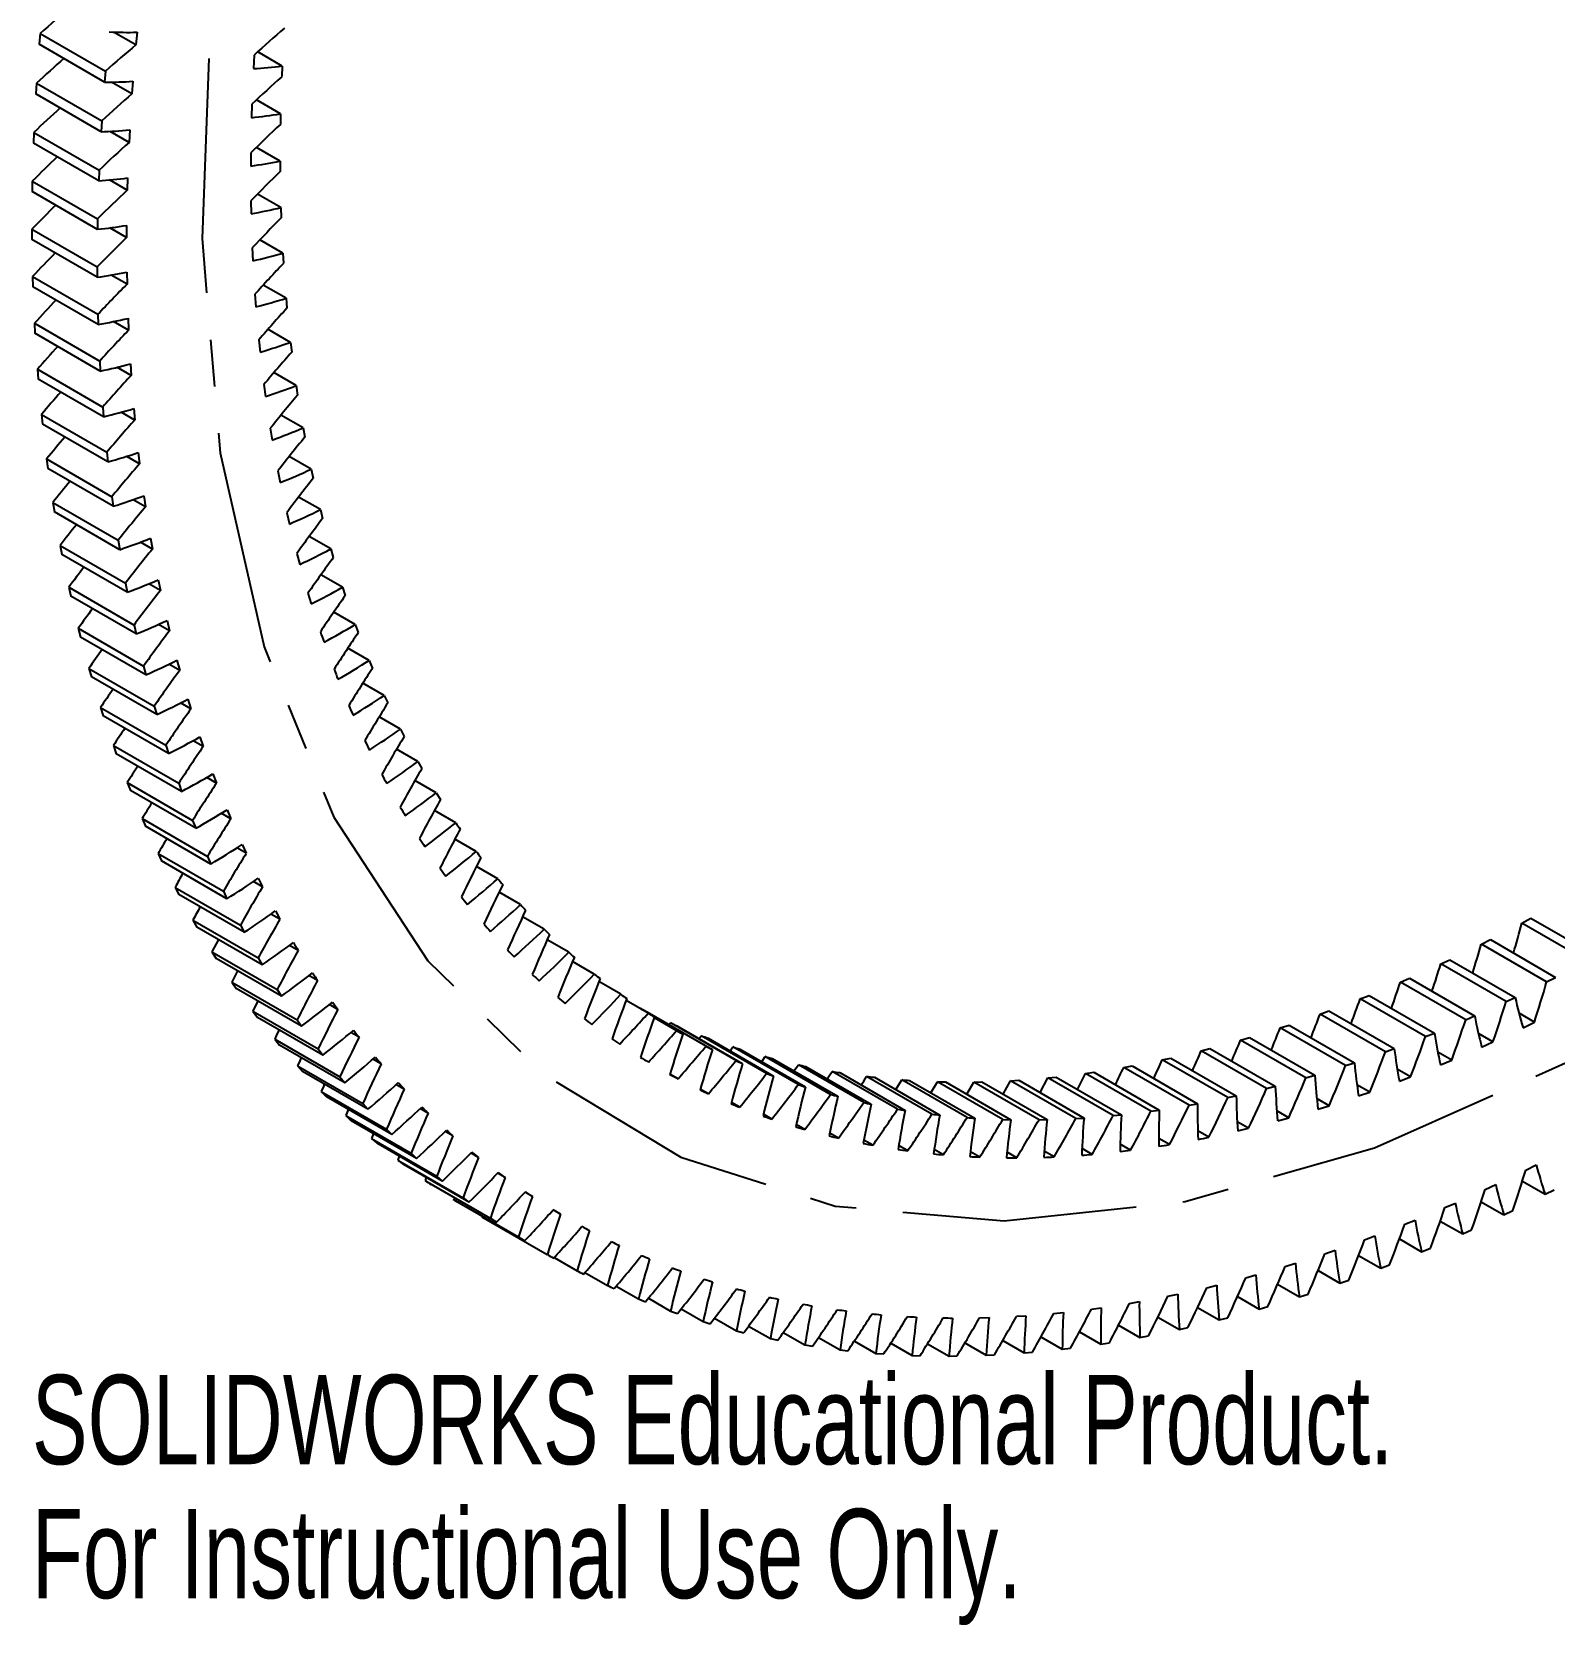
# Paper-space layout '_Isometric' of a CAD drawing. Header units: millimetres. Extents: x -83 to 87, y -124 to 107.
# Drawn here: x -83.1 to -0.7, y -123.9 to -37.7 of the extents above; entities that cross this region are included whole.
import ezdxf

# ---------------------------------------------------------------- set-up
doc = ezdxf.new("R2010")
doc.units = ezdxf.units.MM
doc.linetypes.add('CENTERX2', pattern=[20.32, 12.7, -2.54, 2.54, -2.54])
doc.styles.add('SLDTEXTSTYLE0', font='TXT', dxfattribs={"width": 0.7})

psp = doc.layouts.new('_Isometric')

# ---------------------------------------------------------------- linework, layer by layer
at = {"color": 7, "linetype": 'Continuous', "lineweight": 25}
for p, q in [((-82.636, -37.74), (-82.685, -38.326)), ((-82.636, -37.74), (-79.1, -39.781)), ((-77.455, -38.36), (-78.663, -37.662)), ((-77.39, -37.672), (-77.455, -38.36)), ((-79.149, -40.367), (-82.685, -38.326)), ((-69.536, -39.499), (-70.86, -38.734)), ((-71.049, -38.907), (-71.091, -39.64)), ((-69.536, -39.499), (-69.561, -40.076)), ((-82.838, -40.434), (-82.874, -41.013)), ((-82.838, -40.434), (-79.303, -42.475)), ((-79.1, -39.781), (-79.149, -40.367)), ((-77.669, -41.009), (-78.78, -40.368)), ((-77.62, -40.328), (-77.669, -41.009)), ((-79.339, -43.054), (-82.874, -41.013)), ((-69.626, -42.089), (-70.929, -41.336)), ((-71.177, -41.572), (-71.2, -42.296)), ((-69.626, -42.089), (-69.637, -42.659)), ((-82.981, -43.098), (-83.004, -43.671)), ((-82.981, -43.098), (-79.445, -45.139)), ((-79.303, -42.475), (-79.339, -43.054)), ((-77.825, -43.63), (-78.854, -43.036)), ((-77.79, -42.956), (-77.825, -43.63)), ((-79.468, -45.712), (-83.004, -43.671)), ((-69.649, -44.643), (-70.934, -43.902)), ((-71.237, -44.201), (-71.241, -44.916)), ((-69.649, -44.643), (-69.646, -45.205)), ((-79.445, -45.139), (-79.468, -45.712)), ((-77.921, -46.22), (-78.881, -45.666)), ((-77.901, -45.555), (-77.921, -46.22)), ((-83.063, -45.731), (-83.073, -46.297)), ((-79.537, -48.338), (-83.073, -46.297)), ((-83.063, -45.731), (-79.527, -47.772)), ((-69.607, -47.159), (-70.873, -46.428)), ((-71.229, -46.793), (-71.215, -47.496)), ((-69.607, -47.159), (-69.589, -47.711)), ((-79.527, -47.772), (-79.537, -48.338)), ((-77.957, -48.779), (-78.859, -48.258)), ((-77.954, -48.122), (-77.957, -48.779)), ((-83.084, -48.33), (-79.549, -50.371)), ((-83.084, -48.33), (-83.081, -48.889)), ((-79.546, -50.93), (-83.081, -48.889)), ((-69.499, -49.634), (-70.749, -48.912)), ((-71.154, -49.344), (-71.121, -50.036)), ((-69.499, -49.634), (-69.466, -50.177)), ((-79.549, -50.371), (-79.546, -50.93)), ((-77.935, -51.303), (-78.785, -50.813)), ((-77.946, -50.655), (-77.935, -51.303)), ((-83.046, -50.895), (-79.51, -52.936)), ((-83.046, -50.895), (-83.029, -51.445)), ((-79.494, -53.486), (-83.029, -51.445)), ((-69.324, -52.066), (-70.56, -51.353)), ((-71.011, -51.852), (-70.96, -52.532)), ((-69.324, -52.066), (-69.277, -52.599)), ((-82.947, -53.422), (-79.411, -55.463)), ((-82.947, -53.422), (-82.917, -53.964)), ((-79.51, -52.936), (-79.494, -53.486)), ((-77.853, -53.792), (-78.658, -53.327)), ((-77.88, -53.153), (-77.853, -53.792)), ((-79.382, -56.005), (-82.917, -53.964)), ((-70.801, -54.315), (-70.732, -54.982)), ((-69.084, -54.453), (-70.306, -53.747)), ((-69.084, -54.453), (-69.022, -54.976)), ((-82.787, -55.911), (-79.252, -57.952)), ((-82.787, -55.911), (-82.745, -56.444)), ((-79.411, -55.463), (-79.382, -56.005)), ((-77.712, -56.243), (-78.478, -55.801)), ((-77.754, -55.614), (-77.712, -56.243)), ((-79.209, -58.485), (-82.745, -56.444)), ((-70.524, -56.731), (-70.436, -57.385)), ((-68.778, -56.792), (-69.988, -56.093)), ((-68.778, -56.792), (-68.702, -57.304)), ((-82.567, -58.359), (-79.032, -60.4)), ((-82.567, -58.359), (-82.512, -58.883)), ((-79.252, -57.952), (-79.209, -58.485)), ((-77.512, -58.655), (-78.243, -58.233)), ((-77.57, -58.036), (-77.512, -58.655)), ((-68.407, -59.082), (-69.606, -58.39)), ((-78.976, -60.924), (-82.512, -58.883)), ((-70.18, -59.098), (-70.074, -59.737)), ((-68.407, -59.082), (-68.316, -59.583)), ((-82.288, -60.764), (-78.752, -62.805)), ((-82.288, -60.764), (-82.219, -61.279)), ((-79.032, -60.4), (-78.976, -60.924)), ((-77.253, -61.025), (-77.952, -60.622)), ((-77.326, -60.418), (-77.253, -61.025)), ((-67.971, -61.32), (-69.16, -60.634)), ((-78.684, -63.32), (-82.219, -61.279)), ((-69.769, -61.413), (-69.645, -62.038)), ((-67.971, -61.32), (-67.865, -61.809)), ((-78.752, -62.805), (-78.684, -63.32)), ((-77.023, -62.757), (-76.936, -63.353)), ((-67.47, -63.505), (-68.651, -62.823)), ((-81.948, -63.125), (-78.413, -65.166)), ((-81.948, -63.125), (-81.867, -63.631)), ((-78.331, -65.672), (-81.867, -63.631)), ((-76.936, -63.353), (-77.606, -62.966)), ((-69.292, -63.674), (-69.15, -64.284)), ((-67.47, -63.505), (-67.35, -63.982)), ((-81.549, -65.441), (-78.013, -67.482)), ((-81.549, -65.441), (-81.455, -65.936)), ((-78.413, -65.166), (-78.331, -65.672)), ((-76.56, -65.636), (-77.204, -65.264)), ((-76.662, -65.051), (-76.56, -65.636)), ((-66.905, -65.634), (-68.079, -64.957)), ((-77.919, -67.977), (-81.455, -65.936)), ((-68.749, -65.88), (-68.589, -66.474)), ((-66.905, -65.634), (-66.771, -66.099)), ((-66.276, -67.706), (-67.444, -67.032)), ((-81.091, -67.708), (-77.555, -69.749)), ((-81.091, -67.708), (-80.984, -68.193)), ((-78.013, -67.482), (-77.919, -67.977)), ((-76.125, -67.873), (-76.746, -67.514)), ((-76.243, -67.3), (-76.125, -67.873)), ((-68.141, -68.028), (-67.963, -68.606)), ((-66.276, -67.706), (-66.128, -68.157)), ((-77.448, -70.234), (-80.984, -68.193)), ((-77.555, -69.749), (-77.448, -70.234)), ((-75.633, -70.062), (-76.233, -69.715)), ((-75.766, -69.501), (-75.633, -70.062)), ((-65.585, -69.718), (-66.747, -69.047)), ((-65.585, -69.718), (-65.423, -70.156)), ((-80.573, -69.927), (-77.038, -71.968)), ((-80.573, -69.927), (-80.453, -70.401)), ((-76.918, -72.442), (-80.453, -70.401)), ((-64.83, -71.67), (-65.988, -71.001)), ((-79.997, -72.095), (-76.462, -74.136)), ((-79.997, -72.095), (-79.865, -72.557)), ((-77.038, -71.968), (-76.918, -72.442)), ((-75.083, -72.201), (-75.664, -71.866)), ((-75.23, -71.654), (-75.083, -72.201)), ((-64.83, -71.67), (-64.655, -72.094)), ((-76.329, -74.598), (-79.865, -72.557)), ((-64.014, -73.558), (-65.169, -72.891)), ((-76.462, -74.136), (-76.329, -74.598)), ((-74.476, -74.289), (-75.039, -73.964)), ((-74.638, -73.756), (-74.476, -74.289)), ((-64.014, -73.558), (-63.825, -73.968)), ((-79.363, -74.21), (-75.828, -76.251)), ((-79.363, -74.21), (-79.218, -74.661)), ((-75.683, -76.702), (-79.218, -74.661)), ((-63.137, -75.382), (-64.29, -74.716)), ((-73.989, -75.805), (-73.812, -76.325)), ((-63.137, -75.382), (-62.935, -75.777)), ((-78.671, -76.271), (-75.136, -78.312)), ((-78.671, -76.271), (-78.514, -76.711)), ((-74.978, -78.752), (-78.514, -76.711)), ((-75.828, -76.251), (-75.683, -76.702)), ((-73.812, -76.325), (-74.359, -76.01)), ((-62.2, -77.139), (-63.351, -76.474)), ((-62.2, -77.139), (-61.984, -77.52)), ((-77.922, -78.277), (-74.387, -80.318)), ((-77.922, -78.277), (-77.752, -78.704)), ((-75.136, -78.312), (-74.978, -78.752)), ((-73.092, -78.307), (-73.624, -78)), ((-73.283, -77.801), (-73.092, -78.307)), ((-61.203, -78.828), (-62.355, -78.164)), ((-74.217, -80.745), (-77.752, -78.704)), ((-61.203, -78.828), (-60.974, -79.194)), ((-72.316, -80.234), (-72.834, -79.935)), ((-72.522, -79.742), (-72.316, -80.234)), ((-60.148, -80.449), (-61.3, -79.784)), ((-77.116, -80.226), (-73.581, -82.267)), ((-77.116, -80.226), (-76.934, -80.641)), ((-73.399, -82.682), (-76.934, -80.641)), ((-74.387, -80.318), (-74.217, -80.745)), ((-71.486, -82.103), (-71.991, -81.811)), ((-71.705, -81.626), (-71.486, -82.103)), ((-59.035, -81.998), (-60.189, -81.332)), ((-76.255, -82.117), (-72.719, -84.158)), ((-76.255, -82.117), (-76.061, -82.518)), ((-72.525, -84.56), (-76.061, -82.518)), ((-73.581, -82.267), (-73.399, -82.682)), ((-70.834, -83.453), (-70.6, -83.914)), ((-57.866, -83.475), (-59.023, -82.807)), ((-75.337, -83.948), (-71.802, -85.989)), ((-75.337, -83.948), (-75.131, -84.336)), ((-71.596, -86.377), (-75.131, -84.336)), ((-72.719, -84.158), (-72.525, -84.56)), ((-70.6, -83.914), (-71.094, -83.63)), ((-56.641, -84.878), (-57.802, -84.208)), ((-69.908, -85.22), (-69.661, -85.666)), ((-74.365, -85.718), (-70.83, -87.759)), ((-74.365, -85.718), (-74.148, -86.093)), ((-70.612, -88.134), (-74.148, -86.093)), ((-71.802, -85.989), (-71.596, -86.377)), ((-69.661, -85.666), (-70.144, -85.388)), ((-55.362, -86.207), (-56.528, -85.534)), ((-2.444, -85.876), (-1.956, -85.611)), ((1.092, -87.917), (-2.444, -85.876)), ((-1.956, -85.611), (1.58, -87.652)), ((-72.99, -86.761), (-73.339, -87.425)), ((-54.03, -87.459), (-55.201, -86.783)), ((-4.641, -87.021), (-4.154, -86.774)), ((-1.106, -89.062), (-4.641, -87.021)), ((-4.154, -86.774), (-0.619, -88.815)), ((-73.339, -87.425), (-69.804, -89.466)), ((-73.339, -87.425), (-73.11, -87.787)), ((-69.574, -89.828), (-73.11, -87.787)), ((-70.83, -87.759), (-70.612, -88.134)), ((-68.668, -87.357), (-69.141, -87.084)), ((-6.835, -88.088), (-6.349, -87.858)), ((-6.349, -87.858), (-2.813, -89.899)), ((-71.95, -88.456), (-72.26, -89.069)), ((-67.623, -88.986), (-68.087, -88.719)), ((-52.645, -88.635), (-53.824, -87.954)), ((-3.299, -90.129), (-6.835, -88.088)), ((-72.26, -89.069), (-68.724, -91.11)), ((-72.26, -89.069), (-72.019, -89.417)), ((-68.484, -91.458), (-72.019, -89.417)), ((-69.804, -89.466), (-69.574, -89.828)), ((-51.21, -89.732), (-52.397, -89.047)), ((-9.022, -89.076), (-8.537, -88.863)), ((-5.486, -91.117), (-9.022, -89.076)), ((-8.537, -88.863), (-5.002, -90.904)), ((-1.106, -89.062), (-0.619, -88.815)), ((-70.856, -90.088), (-71.128, -90.648)), ((-66.526, -90.552), (-66.981, -90.289)), ((-49.725, -90.75), (-50.921, -90.059)), ((-46.613, -92.544), (-50.148, -90.503)), ((-11.201, -89.982), (-10.718, -89.788)), ((-7.665, -92.023), (-11.201, -89.982)), ((-10.718, -89.788), (-7.183, -91.829)), ((-3.299, -90.129), (-2.813, -89.899)), ((-71.128, -90.648), (-67.592, -92.689)), ((-71.128, -90.648), (-70.876, -90.982)), ((-67.34, -93.023), (-70.876, -90.982)), ((-68.724, -91.11), (-68.484, -91.458)), ((-49.792, -90.682), (-46.256, -92.723)), ((-48.193, -91.687), (-49.399, -90.991)), ((-49.398, -90.988), (-47.846, -91.884)), ((-48.642, -91.425), (-48.524, -91.278)), ((-44.988, -93.319), (-48.524, -91.278)), ((-13.37, -90.808), (-12.89, -90.632)), ((-9.834, -92.849), (-13.37, -90.808)), ((-12.89, -90.632), (-9.354, -92.673)), ((-5.486, -91.117), (-5.002, -90.904)), ((-1.772, -91.237), (-2.601, -90.759)), ((-2.386, -91.538), (-1.772, -91.237)), ((-69.944, -92.162), (-66.409, -94.203)), ((-69.944, -92.162), (-69.681, -92.481)), ((-65.379, -92.053), (-65.826, -91.795)), ((-48.157, -91.438), (-44.622, -93.479)), ((-46.973, -92.122), (-46.855, -91.97)), ((-43.319, -94.011), (-46.855, -91.97)), ((-46.479, -92.112), (-42.943, -94.153)), ((-17.669, -92.212), (-17.195, -92.073)), ((-14.134, -94.253), (-17.669, -92.212)), ((-17.195, -92.073), (-13.66, -94.114)), ((-15.526, -91.551), (-15.049, -91.394)), ((-11.991, -93.592), (-15.526, -91.551)), ((-15.049, -91.394), (-11.514, -93.435)), ((-7.665, -92.023), (-7.183, -91.829)), ((-4.012, -92.307), (-4.8, -91.852)), ((-66.145, -94.522), (-69.681, -92.481)), ((-67.592, -92.689), (-67.34, -93.023)), ((-45.302, -92.792), (-45.144, -92.579)), ((-41.608, -94.62), (-45.144, -92.579)), ((-44.759, -92.703), (-41.223, -94.744)), ((-39.856, -95.146), (-43.392, -93.105)), ((-19.796, -92.79), (-19.326, -92.669)), ((-16.26, -94.831), (-19.796, -92.79)), ((-19.326, -92.669), (-15.79, -94.71)), ((-9.834, -92.849), (-9.354, -92.673)), ((-6.244, -93.295), (-6.997, -92.861)), ((-4.624, -92.586), (-4.012, -92.307)), ((-68.71, -93.608), (-65.174, -95.649)), ((-68.71, -93.608), (-68.436, -93.912)), ((-64.9, -95.953), (-68.436, -93.912)), ((-64.181, -93.489), (-64.62, -93.235)), ((-42.998, -93.21), (-39.462, -95.251)), ((-38.065, -95.587), (-41.601, -93.546)), ((-41.198, -93.633), (-37.663, -95.674)), ((-36.237, -95.944), (-39.772, -93.903)), ((-39.362, -93.971), (-35.826, -96.012)), ((-26.061, -94.017), (-25.605, -93.952)), ((-25.605, -93.952), (-22.069, -95.993)), ((-23.994, -93.692), (-23.532, -93.609)), ((-20.458, -95.733), (-23.994, -93.692)), ((-23.532, -93.609), (-19.997, -95.65)), ((-21.905, -93.283), (-21.439, -93.181)), ((-18.369, -95.324), (-21.905, -93.283)), ((-21.439, -93.181), (-17.903, -95.222)), ((-11.991, -93.592), (-11.514, -93.435)), ((-8.468, -94.201), (-9.189, -93.785)), ((-6.855, -93.552), (-6.244, -93.295)), ((-66.409, -94.203), (-66.145, -94.522)), ((-62.934, -94.859), (-63.367, -94.609)), ((-48.115, -94.299), (-48.554, -94.046)), ((-34.372, -96.216), (-37.907, -94.175)), ((-37.489, -94.224), (-33.954, -96.265)), ((-36.336, -94.89), (-36.009, -94.362)), ((-32.473, -96.403), (-36.009, -94.362)), ((-35.583, -94.392), (-32.047, -96.433)), ((-34.431, -95.057), (-34.077, -94.464)), ((-30.542, -96.505), (-34.077, -94.464)), ((-34.077, -94.464), (-33.645, -94.475)), ((-33.645, -94.475), (-30.109, -96.516)), ((-32.493, -95.139), (-32.115, -94.48)), ((-32.115, -94.48), (-31.676, -94.472)), ((-28.579, -96.521), (-32.115, -94.48)), ((-31.676, -94.472), (-28.14, -96.513)), ((-30.524, -95.137), (-30.124, -94.411)), ((-30.124, -94.411), (-29.678, -94.384)), ((-26.588, -96.452), (-30.124, -94.411)), ((-29.678, -94.384), (-26.143, -96.425)), ((-28.525, -95.05), (-28.105, -94.257)), ((-28.105, -94.257), (-27.654, -94.211)), ((-24.57, -96.298), (-28.105, -94.257)), ((-27.654, -94.211), (-24.119, -96.252)), ((-22.526, -96.058), (-26.061, -94.017)), ((-16.26, -94.831), (-15.79, -94.71)), ((-14.134, -94.253), (-13.66, -94.114)), ((-10.682, -95.023), (-11.372, -94.624)), ((-9.076, -94.435), (-8.468, -94.201)), ((-67.425, -94.986), (-63.89, -97.027)), ((-67.425, -94.986), (-67.14, -95.275)), ((-63.605, -97.316), (-67.14, -95.275)), ((-65.174, -95.649), (-64.9, -95.953)), ((-46.466, -95.112), (-46.91, -94.856)), ((-44.772, -95.841), (-45.222, -95.581)), ((-20.458, -95.733), (-19.997, -95.65)), ((-18.369, -95.324), (-17.903, -95.222)), ((-12.882, -95.762), (-13.546, -95.378)), ((-11.286, -95.234), (-10.682, -95.023)), ((-66.092, -96.295), (-62.556, -98.336)), ((-66.092, -96.295), (-65.796, -96.57)), ((-61.638, -96.161), (-62.065, -95.914)), ((-43.035, -96.485), (-43.491, -96.221)), ((-30.542, -96.505), (-30.109, -96.516)), ((-28.579, -96.521), (-28.14, -96.513)), ((-26.588, -96.452), (-26.143, -96.425)), ((-24.57, -96.298), (-24.119, -96.252)), ((-22.526, -96.058), (-22.069, -95.993)), ((-15.067, -96.415), (-15.708, -96.046)), ((-15.663, -96.58), (-15.067, -96.415)), ((-13.482, -95.949), (-12.882, -95.762)), ((-62.261, -98.611), (-65.796, -96.57)), ((-63.89, -97.027), (-63.605, -97.316)), ((-60.295, -97.394), (-60.716, -97.151)), ((-41.255, -97.044), (-41.719, -96.776)), ((-39.435, -97.516), (-39.907, -97.244)), ((-19.386, -97.466), (-19.985, -97.121)), ((-17.236, -96.984), (-17.855, -96.627)), ((-17.827, -97.125), (-17.236, -96.984)), ((-64.71, -97.534), (-61.174, -99.575)), ((-64.71, -97.534), (-64.404, -97.793)), ((-60.869, -99.834), (-64.404, -97.793)), ((-37.576, -97.903), (-38.056, -97.626)), ((-35.68, -98.203), (-36.169, -97.92)), ((-33.748, -98.416), (-34.248, -98.127)), ((-31.783, -98.541), (-32.293, -98.247)), ((-29.786, -98.58), (-30.308, -98.279)), ((-27.759, -98.531), (-28.294, -98.223)), ((-25.703, -98.396), (-26.252, -98.079)), ((-23.621, -98.173), (-24.185, -97.847)), ((-21.515, -97.863), (-22.096, -97.528)), ((-63.202, -98.487), (-63.281, -98.702)), ((-63.281, -98.702), (-59.746, -100.743)), ((-63.281, -98.702), (-62.966, -98.946)), ((-59.43, -100.987), (-62.966, -98.946)), ((-62.556, -98.336), (-62.261, -98.611)), ((-58.906, -98.558), (-59.322, -98.318)), ((-2.237, -99.243), (-1.671, -98.96)), ((-61.753, -99.646), (-61.807, -99.799)), ((-61.807, -99.799), (-58.271, -101.84)), ((-61.174, -99.575), (-60.869, -99.834)), ((-57.471, -99.652), (-57.882, -99.415)), ((-2.421, -99.842), (-1.186, -100.555)), ((-57.946, -102.068), (-61.481, -100.027)), ((-60.287, -100.823), (-56.751, -102.864)), ((-59.746, -100.743), (-59.43, -100.987)), ((-55.992, -100.675), (-56.399, -100.441)), ((-4.427, -100.293), (-3.862, -100.029)), ((-1.186, -100.555), (-0.701, -100.305)), ((-56.416, -103.076), (-59.952, -101.035)), ((-54.47, -101.627), (-54.872, -101.394)), ((-6.611, -101.272), (-6.048, -101.026)), ((-4.644, -100.957), (-3.42, -101.663)), ((-3.42, -101.663), (-2.937, -101.429)), ((-58.724, -101.773), (-55.188, -103.814)), ((-8.787, -102.178), (-8.226, -101.951)), ((-6.862, -102), (-5.65, -102.699)), ((-5.65, -102.699), (-5.168, -102.481)), ((-10.955, -103.012), (-10.397, -102.804)), ((-9.075, -102.968), (-7.874, -103.662)), ((-54.815, -103.979), (-53.582, -104.691)), ((-15.257, -104.459), (-14.705, -104.289)), ((-13.112, -103.772), (-12.556, -103.583)), ((-11.281, -103.862), (-10.088, -104.551)), ((-7.874, -103.662), (-7.393, -103.46)), ((-53.155, -104.788), (-51.934, -105.493)), ((-17.388, -105.071), (-16.84, -104.92)), ((-13.478, -104.681), (-12.293, -105.365)), ((-10.088, -104.551), (-9.609, -104.365)), ((-51.456, -105.521), (-50.246, -106.219)), ((-21.603, -106.07), (-21.063, -105.958)), ((-19.504, -105.608), (-18.96, -105.476)), ((-15.665, -105.424), (-14.487, -106.104)), ((-14.487, -106.104), (-14.013, -105.951)), ((-12.293, -105.365), (-11.817, -105.195)), ((-50.246, -106.219), (-49.875, -106.367)), ((-49.719, -106.178), (-48.519, -106.87)), ((-48.519, -106.87), (-48.14, -107.001)), ((-47.945, -106.757), (-46.754, -107.445)), ((-25.746, -106.766), (-25.216, -106.693)), ((-23.684, -106.456), (-23.149, -106.363)), ((-20, -106.682), (-18.833, -107.355)), ((-17.839, -106.091), (-16.667, -106.768)), ((-16.667, -106.768), (-16.196, -106.631)), ((-46.754, -107.445), (-46.367, -107.559)), ((-46.136, -107.26), (-44.953, -107.943)), ((-44.292, -107.685), (-43.116, -108.364)), ((-31.796, -107.239), (-31.284, -107.225)), ((-29.803, -107.157), (-29.285, -107.124)), ((-27.786, -107), (-27.261, -106.947)), ((-24.273, -107.63), (-23.114, -108.3)), ((-22.145, -107.195), (-20.982, -107.866)), ((-20.982, -107.866), (-20.518, -107.762)), ((-18.833, -107.355), (-18.365, -107.234)), ((-44.953, -107.943), (-44.558, -108.041)), ((-43.116, -108.364), (-42.713, -108.445)), ((-42.416, -108.032), (-41.245, -108.708)), ((-40.508, -108.301), (-39.342, -108.974)), ((-38.569, -108.492), (-37.407, -109.162)), ((-36.602, -108.604), (-35.443, -109.273)), ((-32.587, -108.593), (-31.431, -109.26)), ((-30.541, -108.47), (-29.386, -109.137)), ((-28.473, -108.268), (-27.317, -108.935)), ((-26.383, -107.988), (-25.226, -108.656)), ((-25.226, -108.656), (-24.77, -108.586)), ((-23.114, -108.3), (-22.654, -108.212)), ((-41.245, -108.708), (-40.835, -108.772)), ((-39.342, -108.974), (-38.925, -109.021)), ((-37.407, -109.162), (-36.984, -109.193)), ((-35.443, -109.273), (-35.014, -109.287)), ((-34.607, -108.638), (-33.45, -109.305)), ((-33.45, -109.305), (-33.015, -109.302)), ((-31.431, -109.26), (-30.99, -109.24)), ((-29.386, -109.137), (-28.94, -109.1)), ((-27.317, -108.935), (-26.866, -108.881))]:
    psp.add_line(p, q, dxfattribs=at)
at = {"color": 7, "linetype": 'CENTERX2', "flags": 128}
psp.add_lwpolyline([(77.58, 66.846), (73.808, 76.067), (68.727, 83.834), (62.431, 90.001), (55.039, 94.453), (46.687, 97.108), (37.531, 97.916), (27.741, 96.862), (17.501, 93.966), (7.001, 89.281), (-3.564, 82.895), (-13.996, 74.927), (-24.103, 65.525), (-33.694, 54.864), (-42.591, 43.144), (-50.63, 30.581), (-57.659, 17.411), (-63.549, 3.879), (-68.188, -9.764), (-71.492, -23.263), (-73.398, -36.366), (-73.871, -48.83), (-72.902, -60.423), (-70.509, -70.928), (-66.737, -80.149), (-61.656, -87.916), (-55.36, -94.083), (-47.968, -98.536), (-39.616, -101.19), (-30.46, -101.998), (-20.67, -100.944), (-10.43, -98.048), (0.07, -93.363), (10.635, -86.977), (21.068, -79.009), (31.174, -69.607), (40.765, -58.946), (49.662, -47.226), (57.701, -34.663), (64.73, -21.493), (70.62, -7.961), (75.259, 5.682), (78.563, 19.18), (80.469, 32.284), (80.942, 44.748), (79.973, 56.341), (77.58, 66.846)], dxfattribs=at)
at = {"color": 7, "linetype": 'Continuous', "lineweight": 25, "flags": 128}
for points in [[(-69.709, -91.655), (-69.819, -91.892), (-69.944, -92.162)], [(-43.589, -93.379), (-43.564, -93.345), (-43.392, -93.105)], [(-68.509, -93.157), (-68.589, -93.337), (-68.71, -93.608)], [(-41.834, -93.882), (-41.77, -93.79), (-41.601, -93.546)], [(-40.039, -94.302), (-39.937, -94.15), (-39.772, -93.903)], [(-67.257, -94.592), (-67.31, -94.714), (-67.425, -94.986)], [(-38.206, -94.638), (-38.068, -94.426), (-37.907, -94.175)], [(-65.955, -95.96), (-65.981, -96.023), (-66.092, -96.295)], [(-64.603, -97.258), (-64.604, -97.261), (-64.71, -97.534)]]:
    psp.add_lwpolyline(points, dxfattribs=at)
at = {"color": 7, "linetype": 'Continuous', "lineweight": 25}
for centre, radius, start, end in [((-42.452, -82.578), 60.209, 129.79712, 131.86623), ((-77.879, -17.529), 20.149, 267.09637, 271.3894), ((-24.466, -89.705), 68.924, 130.70945, 132.52135), ((-38.917, -84.619), 60.209, 129.79712, 131.86623), ((-40.594, -85.861), 62.034, 131.07287, 132.92033), ((-72.617, -14.319), 25.367, 273.44985, 276.97808), ((-78.92, -19.383), 20.985, 269.37412, 273.55223), ((-22.108, -92.949), 71.044, 131.90791, 133.68357), ((-37.125, -87.83), 61.936, 130.89067, 132.92114), ((-38.727, -88.993), 63.755, 132.21089, 133.95672), ((-73.89, -15.773), 26.659, 275.79154, 279.20481), ((-79.947, -21.17), 21.893, 271.59187, 275.65372), ((-19.705, -96.05), 73.101, 133.08205, 134.82424), ((-35.283, -90.938), 63.623, 131.96335, 133.95776), ((-36.729, -92.106), 65.555, 133.32683, 134.97455), ((-75.172, -17.145), 28.047, 278.05725, 281.35698), ((-80.963, -22.891), 22.87, 273.74868, 277.69397), ((-17.267, -99.003), 75.086, 134.23372, 135.94508), ((-33.397, -93.938), 65.264, 133.01655, 134.97739), ((-34.787, -95.005), 67.165, 134.41918, 135.97843), ((-76.468, -18.439), 29.528, 280.2478, 283.4362), ((-81.972, -24.545), 23.916, 275.8442, 279.67353), ((-14.805, -101.802), 76.987, 135.36468, 137.04774), ((-31.475, -96.826), 66.852, 134.05158, 135.98124), ((-32.819, -97.784), 68.712, 135.49148, 136.96776), ((-77.781, -19.656), 31.101, 282.36454, 285.44451), ((-82.977, -26.135), 25.031, 277.87856, 281.59329), ((-12.332, -104.44), 78.796, 136.4766, 138.13381), ((-29.523, -99.597), 68.381, 135.06973, 136.97051), ((-30.832, -100.439), 70.189, 136.54541, 137.94367), ((-79.113, -20.8), 32.763, 284.4093, 287.38424), ((-83.979, -27.659), 26.214, 279.85233, 283.4545), ((-9.857, -106.912), 80.503, 137.57111, 139.2048), ((-27.55, -102.247), 69.845, 136.07222, 137.94635), ((-28.834, -102.965), 71.589, 137.58252, 138.90727), ((-80.466, -21.875), 34.509, 286.38426, 289.25796), ((-7.392, -109.215), 82.099, 138.64976, 140.26221), ((-84.982, -29.121), 27.462, 281.76645, 285.25863), ((-25.561, -104.772), 71.238, 137.06023, 138.90985), ((-81.841, -22.885), 36.336, 288.29188, 291.06839), ((-26.832, -105.359), 72.908, 138.60433, 139.85963), ((-4.947, -111.345), 83.576, 139.71406, 141.30745), ((-85.986, -30.521), 28.774, 283.62217, 287.00736), ((-23.565, -107.169), 72.553, 138.0349, 139.8621), ((-83.237, -23.835), 38.24, 290.13479, 292.81837), ((-24.833, -107.62), 74.139, 139.61225, 140.80179), ((-2.534, -113.299), 84.927, 140.76546, 142.34191), ((-86.993, -31.862), 30.147, 285.42099, 288.70254), ((-21.568, -109.436), 73.786, 138.99735, 140.80413), ((-22.844, -109.744), 75.277, 140.60767, 141.73476), ((-84.654, -24.73), 40.214, 291.91579, 294.51079), ((-0.163, -115.076), 86.145, 141.80536, 143.36692), ((-88.004, -33.146), 31.581, 287.16462, 290.34611), ((-19.578, -111.569), 74.932, 139.94863, 141.73695), ((-86.091, -25.576), 42.254, 293.63774, 296.14855), ((-20.832, -111.763), 76.369, 141.59225, 142.65915), ((2.157, -116.674), 87.222, 142.83512, 144.3838), ((-89.019, -34.376), 33.07, 288.85489, 291.9401), ((-17.601, -113.568), 75.985, 140.88979, 142.66155), ((-87.545, -26.378), 44.352, 295.30353, 297.73451), ((4.416, -118.093), 88.153, 143.85608, 145.39383), ((-18.889, -113.606), 77.302, 142.56648, 143.57671), ((-90.037, -35.555), 34.613, 290.49376, 293.48659), ((-15.643, -115.43), 76.94, 141.82183, 143.57888), ((-89.013, -27.143), 46.501, 296.91605, 299.27153), ((-16.977, -115.31), 78.129, 143.53201, 144.48796), ((6.605, -119.333), 88.933, 144.86951, 146.39826), ((-91.06, -36.685), 36.205, 292.08325, 294.98766), ((-90.491, -27.876), 48.694, 298.47816, 300.76238), ((-13.711, -117.155), 77.795, 142.74573, 144.48989), ((-12.353, -51.231), 58.26, 198.91387, 199.49881), ((8.717, -120.396), 89.558, 145.8767, 147.39832), ((-15.101, -116.874), 78.846, 144.49002, 145.3938), ((-92.084, -37.77), 37.844, 293.62545, 296.44541), ((-11.812, -118.742), 78.545, 143.66245, 145.39549), ((-15.079, -52.238), 55.354, 201.07492, 201.68016), ((-91.973, -28.584), 50.922, 299.99267, 302.20975), ((10.743, -121.285), 90.025, 146.87889, 148.39524), ((-13.257, -118.306), 79.464, 145.44174, 146.29508), ((-93.109, -38.814), 39.523, 295.12245, 297.86192), ((-17.587, -53.276), 52.639, 203.31052, 203.9364), ((-93.455, -29.273), 53.178, 301.46232, 303.61626), ((12.677, -122), 90.331, 147.87729, 149.39022), ((-9.95, -120.192), 79.188, 144.57293, 146.29658), ((-11.474, -119.589), 79.949, 146.38813, 147.19285), ((-94.133, -39.819), 41.24, 296.57632, 299.23922), ((-94.93, -29.95), 55.451, 302.88976, 304.98442), ((14.513, -122.546), 90.474, 148.87313, 150.38447), ((-8.131, -121.504), 79.719, 145.47809, 147.19407), ((-19.875, -54.331), 50.12, 205.62168, 206.26836), ((-9.746, -120.733), 80.316, 147.3304, 148.0879), ((-96.392, -30.621), 57.732, 304.27756, 306.31666), ((16.246, -122.927), 90.454, 149.86761, 151.37917), ((-95.153, -40.791), 42.989, 297.98915, 300.57933), ((-6.361, -122.679), 80.137, 146.37882, 148.08883), ((-21.942, -55.39), 47.797, 208.00879, 208.67626), ((-97.832, -31.291), 60.012, 305.6282, 307.61531), ((17.872, -123.148), 90.27, 150.86193, 152.37554), ((-8.074, -121.742), 80.563, 148.26964, 148.98111), ((-96.167, -41.732), 44.765, 299.36297, 301.88419), ((-23.79, -56.438), 45.673, 210.47148, 211.15949), ((-4.643, -123.719), 80.441, 147.27603, 148.98173), ((-99.244, -31.967), 62.281, 306.94404, 308.8826), ((19.387, -123.213), 89.924, 151.85728, 153.37477), ((-25.526, -56.766), 41.947, 214.37277, 214.95363), ((-6.465, -122.616), 80.689, 149.20691, 149.87333), ((-97.17, -42.646), 46.561, 300.69978, 303.1557), ((-25.421, -57.46), 43.748, 213.00853, 213.71658), ((-2.982, -124.626), 80.628, 148.17059, 149.87365), ((-100.617, -32.654), 64.528, 308.22738, 310.12066), ((20.788, -123.128), 89.418, 152.85487, 154.37808), ((-26.814, -57.701), 40.355, 217.01873, 217.61477), ((-4.922, -123.357), 80.693, 150.1433, 150.76544), ((-98.16, -43.537), 48.374, 302.00152, 304.3957), ((-26.842, -58.441), 42.021, 215.61776, 216.34507), ((-101.944, -33.357), 66.743, 309.48039, 311.33154), ((-27.907, -58.574), 38.956, 219.73149, 220.34171), ((-1.382, -125.401), 80.698, 149.06336, 150.76544), ((-28.057, -59.366), 40.494, 218.29594, 219.04142), ((22.074, -122.9), 88.754, 153.8559, 155.3867), ((-3.451, -123.968), 80.573, 151.07985, 151.65832), ((-99.133, -44.409), 50.196, 303.27009, 305.60596), ((-103.216, -34.082), 68.916, 310.70516, 312.51719), ((23.245, -122.535), 87.936, 154.8616, 156.40188), ((-28.811, -59.371), 37.751, 222.50608, 223.12922), ((0.154, -126.046), 80.651, 149.95523, 151.65796), ((-29.076, -60.222), 39.163, 221.0387, 221.80097), ((-104.422, -34.832), 71.037, 311.90371, 313.6795), ((-29.538, -60.078), 36.737, 225.33638, 225.97094), ((-75.992, -66.055), 76.172, 343.65021, 344.91781), ((-100.083, -45.265), 52.022, 304.50731, 306.78821), ((-26.566, -61.517), 49.399, 210.95558, 211.53948), ((24.3, -122.04), 86.968, 155.87321, 157.4249), ((-79.537, -65.264), 77.992, 342.61008, 343.80131), ((1.623, -126.566), 80.487, 150.84705, 152.5521), ((-29.908, -60.992), 38.03, 223.84054, 224.6179), ((-105.553, -35.612), 73.094, 313.07794, 314.82024), ((25.24, -121.422), 85.855, 156.89199, 158.45705), ((-30.099, -60.68), 35.913, 228.21516, 228.85938), ((-101.006, -46.109), 53.845, 305.71496, 307.94408), ((-28.136, -62.512), 47.541, 213.24062, 213.83964), ((-30.564, -61.662), 37.091, 226.69481, 227.48522), ((-106.599, -36.425), 75.079, 314.22968, 315.94115), ((-30.507, -61.166), 35.279, 231.13414, 231.78605), ((-82.947, -64.385), 79.718, 341.5831, 342.70259), ((3.023, -126.962), 80.206, 151.73969, 153.44871), ((26.068, -120.689), 84.604, 157.91922, 159.49968), ((-86.214, -63.427), 81.342, 340.56818, 341.62008), ((-76.356, -67.199), 78.362, 342.13577, 343.79908), ((-101.898, -46.946), 55.658, 306.89474, 309.07517), ((-29.521, -63.471), 45.856, 215.58354, 216.19714), ((-31.058, -62.219), 36.347, 229.59376, 230.39493), ((-107.55, -37.275), 76.98, 315.36071, 317.04387), ((26.786, -119.848), 83.221, 158.95623, 160.55414), ((-30.777, -61.521), 34.834, 234.0841, 234.74156), ((-34.44, -59.65), 34.622, 243.0182, 243.67834), ((-89.27, -62.417), 82.792, 339.56385, 340.55265), ((-79.771, -66.312), 80.095, 341.06122, 342.70046), ((28.695, -82.573), 32.348, 193.08938, 196.08967), ((4.353, -127.239), 79.811, 152.63401, 154.34868), ((-31.402, -62.65), 35.795, 232.52865, 233.33802), ((-108.397, -38.162), 78.789, 316.47269, 318.12999), ((27.398, -118.906), 81.714, 160.00435, 161.62187), ((-30.922, -61.734), 34.576, 237.05511, 237.71584), ((-34.312, -59.374), 34.926, 245.98885, 246.64516), ((-92.229, -61.321), 84.192, 338.56985, 339.49803), ((-83.036, -65.346), 81.719, 340.00062, 341.61807), ((28.424, -84.286), 34.074, 191.19977, 194.09786), ((-102.752, -47.777), 57.456, 308.0483, 310.18301), ((5.61, -127.399), 79.302, 153.53089, 155.25289), ((-30.726, -64.381), 44.346, 217.98199, 218.60944), ((-31.612, -62.942), 35.436, 235.48989, 236.30473), ((-109.129, -39.09), 80.497, 317.56726, 319.20104), ((27.909, -117.873), 80.089, 161.065, 162.70432), ((-30.959, -61.794), 34.505, 240.03672, 240.69834), ((-34.127, -58.919), 35.417, 248.93821, 249.58843), ((-97.64, -58.961), 86.608, 336.60731, 337.42291), ((-95.021, -60.166), 85.466, 337.58468, 338.45524), ((-86.142, -64.311), 83.226, 338.95254, 340.55039), ((28.22, -85.985), 35.882, 189.37411, 192.17401), ((-109.738, -40.06), 82.093, 318.64597, 320.25849), ((28.323, -116.755), 78.356, 162.1396, 163.803), ((-30.905, -61.691), 34.622, 243.0182, 243.67834), ((-33.903, -58.277), 36.097, 251.85636, 252.49839), ((-33.658, -57.442), 36.967, 254.73413, 255.36604), ((-100.062, -57.722), 87.593, 335.63662, 336.39978), ((-89.083, -63.213), 84.609, 337.91557, 339.49597), ((28.081, -87.672), 37.768, 187.60961, 190.31552), ((-103.563, -48.606), 59.231, 309.17723, 311.26906), ((6.795, -127.448), 78.681, 154.4312, 156.16224), ((-31.757, -65.231), 43.009, 220.43287, 221.07326), ((-31.703, -63.083), 35.268, 238.46728, 239.2847), ((-110.213, -41.071), 83.571, 319.71032, 321.30377), ((28.647, -115.559), 76.523, 163.22963, 164.91949), ((-30.776, -61.415), 34.926, 245.98885, 246.64516), ((-33.411, -56.411), 38.028, 257.56324, 258.18335), ((-33.178, -55.18), 39.281, 260.33648, 260.94333), ((-104.396, -55.128), 89.172, 333.71176, 334.37552), ((-102.323, -56.438), 88.456, 334.67181, 335.38438), ((-91.851, -62.06), 85.86, 336.88837, 338.45338), ((28.001, -89.349), 39.725, 185.90338, 188.51964), ((-104.325, -49.436), 60.977, 310.28303, 312.33474), ((-32.623, -66.01), 41.845, 222.93236, 223.58456), ((-31.692, -63.062), 35.292, 241.45021, 242.26727), ((-110.547, -42.123), 84.923, 320.76176, 322.33826), ((28.887, -114.294), 74.601, 164.33665, 166.05542), ((-30.591, -60.96), 35.417, 248.93821, 249.58843), ((-110.73, -43.217), 86.141, 321.8017, 323.36331), ((29.05, -112.967), 72.597, 165.46226, 167.2125), ((-30.368, -60.318), 36.097, 251.85636, 252.49839), ((-32.978, -53.748), 40.726, 263.04776, 263.64017), ((-32.826, -52.116), 42.366, 265.69215, 266.26917), ((-106.28, -53.797), 89.736, 332.75549, 333.37197), ((-96.843, -59.622), 87.939, 334.85803, 336.39827), ((27.996, -92.68), 43.834, 182.65415, 185.10426), ((-94.439, -60.86), 86.972, 335.86962, 337.42126), ((27.975, -91.018), 41.749, 184.25252, 186.78351), ((7.907, -127.388), 77.952, 155.33584, 157.07765), ((-31.597, -62.87), 35.506, 244.42792, 245.24168), ((-31.434, -62.498), 35.912, 247.38979, 248.1974), ((-110.756, -44.35), 87.218, 322.83149, 324.38021), ((29.143, -111.585), 70.524, 166.60811, 168.39251), ((-30.123, -59.483), 36.967, 254.73413, 255.36604), ((-110.616, -45.52), 88.15, 323.85248, 325.39026), ((29.176, -110.154), 68.389, 167.77596, 169.59729), ((-29.876, -58.452), 38.028, 257.56324, 258.18335), ((28.156, -95.983), 48.154, 179.60353, 181.90479), ((-99.059, -58.353), 88.757, 333.85235, 335.38312), ((28.059, -94.335), 45.971, 181.10542, 183.47897), ((-105.033, -50.271), 62.687, 311.36718, 313.38141), ((8.946, -127.225), 77.118, 156.2457, 158.00006), ((-33.331, -66.705), 40.853, 225.47586, 226.13859), ((-31.223, -61.938), 36.511, 250.32559, 251.12435), ((-110.304, -46.724), 88.931, 324.86594, 326.39471), ((-29.643, -57.221), 39.281, 260.33648, 260.94333), ((29.155, -108.681), 66.205, 168.96761, 170.82878), ((-109.815, -47.959), 89.556, 325.87315, 327.39479), ((-29.442, -55.789), 40.726, 263.04776, 263.64017), ((29.091, -107.172), 63.981, 170.18495, 172.08901), ((-109.142, -49.221), 90.024, 326.87535, 328.39172), ((-29.291, -54.157), 42.366, 265.69215, 266.26917), ((28.991, -105.632), 61.728, 171.42997, 173.38009), ((-108.282, -50.505), 90.33, 327.87376, 329.3867), ((28.865, -104.066), 59.455, 172.70472, 174.70423), ((-107.231, -51.806), 90.474, 328.86961, 330.38095), ((28.722, -102.478), 57.174, 174.01138, 176.06373), ((-105.987, -53.119), 90.454, 329.86409, 331.37565), ((28.57, -100.873), 54.894, 175.35219, 177.461), ((-104.548, -54.436), 90.271, 330.85841, 332.372), ((28.42, -99.254), 52.624, 176.7295, 178.89852), ((-102.913, -55.753), 89.926, 331.85375, 333.37122), ((28.279, -97.623), 50.374, 178.14577, 180.37889), ((-101.083, -57.06), 89.42, 332.85133, 334.37452), ((-105.681, -51.111), 64.354, 312.43109, 314.41037), ((9.914, -126.963), 76.182, 157.16171, 158.93041), ((-33.891, -67.307), 40.031, 228.05807, 228.72984), ((-30.981, -61.184), 37.303, 253.22572, 254.01314), ((-30.728, -60.231), 38.289, 256.08142, 256.85527), ((-106.262, -51.961), 65.973, 313.4761, 315.42287), ((-34.313, -67.804), 39.378, 230.67302, 231.35218), ((-30.48, -59.075), 39.47, 258.88491, 259.64323), ((-30.257, -57.715), 40.849, 261.6295, 262.37066), ((-30.345, -45.313), 53.285, 276.62782, 277.24863), ((-30.732, -42.579), 56.047, 278.86563, 279.46588), ((-31.258, -39.674), 59, 281.02886, 281.60891), ((10.811, -126.606), 75.148, 158.08479, 159.86968), ((-30.075, -56.15), 42.425, 264.30964, 265.03233), ((-29.951, -54.379), 44.2, 266.92096, 267.62416), ((-29.902, -52.406), 46.174, 269.46017, 270.14319), ((-29.941, -50.234), 48.347, 271.92507, 272.58747), ((-30.085, -47.867), 50.718, 274.31442, 274.95601), ((24.532, -91.85), 27.151, 195.18173, 198.70049), ((-38.996, -67.585), 39.473, 234.69738, 235.27405), ((-106.769, -52.82), 67.536, 314.50352, 316.42014), ((11.64, -126.16), 74.02, 159.01591, 160.81888), ((-34.609, -68.186), 38.895, 233.31411, 233.99889), ((-70.11, -78.731), 70.905, 341.32951, 343.18492), ((-39.127, -67.781), 39.237, 237.36453, 237.9435), ((-107.198, -53.692), 69.037, 315.5146, 317.40333), ((12.402, -125.628), 72.804, 159.95604, 161.77903), ((-34.79, -68.444), 38.58, 235.97428, 236.66279), ((-73.211, -78.218), 72.24, 340.37462, 342.2071), ((23.809, -93.426), 28.448, 193.41965, 196.83065), ((-107.542, -54.577), 70.47, 316.51055, 318.37359), ((13.101, -125.017), 71.504, 160.90618, 162.7512), ((-34.869, -68.568), 38.433, 238.64607, 239.33633), ((-76.2, -77.638), 73.493, 339.43019, 341.24177), ((23.138, -94.976), 29.807, 191.71158, 195.01809), ((-35.46, -69.626), 39.473, 234.69738, 235.27405), ((-107.795, -55.477), 71.829, 317.49253, 319.33199), ((13.739, -124.33), 70.127, 161.86737, 163.73648), ((-34.86, -68.55), 38.453, 241.32179, 242.01181), ((-79.073, -76.996), 74.661, 338.49521, 340.28786), ((22.519, -96.499), 31.226, 190.0556, 193.26116), ((-35.591, -69.822), 39.237, 237.36453, 237.9435), ((-107.951, -56.391), 73.109, 318.46166, 320.27959), ((14.319, -123.573), 68.676, 162.84068, 164.73601), ((-34.775, -68.382), 38.641, 243.99369, 244.68147), ((-81.823, -76.296), 75.736, 337.5687, 339.34433), ((21.95, -97.999), 32.702, 188.44971, 191.55805), ((-35.625, -69.877), 39.172, 240.03931, 240.61892), ((-108.005, -57.32), 74.304, 319.41904, 321.21743), ((14.847, -122.75), 67.16, 163.8272, 165.75096), ((-34.629, -68.057), 38.997, 246.65407, 247.33766), ((20.95, -100.931), 35.813, 185.37986, 188.30548), ((-84.446, -75.544), 76.716, 336.64968, 338.41015), ((21.428, -99.476), 34.232, 186.89182, 189.90683), ((-35.575, -69.783), 39.279, 242.714, 243.29256), ((-107.95, -58.265), 75.409, 320.36573, 322.1465), ((15.326, -121.866), 65.583, 164.82808, 166.78256), ((-34.436, -67.57), 39.522, 249.29549, 249.97301), ((-107.782, -59.224), 76.419, 321.30273, 323.06777), ((-34.21, -66.914), 40.215, 251.91084, 252.58055), ((-89.296, -73.903), 78.372, 334.83038, 336.56597), ((20.513, -102.366), 37.44, 183.91174, 186.75193), ((-86.938, -74.744), 77.596, 335.73722, 337.48436), ((-35.456, -69.532), 39.556, 245.38083, 245.95668), ((15.761, -120.925), 63.952, 165.84448, 167.83206), ((-107.496, -60.196), 77.331, 322.23105, 323.98219), ((16.156, -119.931), 62.273, 166.87764, 168.90078), ((-33.966, -66.085), 41.079, 254.49356, 255.15385), ((19.747, -105.175), 40.818, 181.09867, 183.7799), ((-91.516, -73.024), 79.041, 333.92827, 335.65405), ((20.114, -103.78), 39.11, 182.48536, 185.2441), ((-107.087, -61.18), 78.14, 323.15167, 324.89069), ((-33.718, -65.081), 42.113, 257.03764, 257.68707), ((16.516, -118.889), 60.554, 167.92882, 169.99008), ((-106.551, -62.175), 78.843, 324.06552, 325.79419), ((-33.48, -63.899), 43.32, 259.53777, 260.17509), ((16.848, -117.803), 58.8, 168.99935, 171.10139), ((-105.885, -63.179), 79.436, 324.97353, 326.69359), ((-33.267, -62.536), 44.699, 261.98936, 262.61351), ((17.155, -116.677), 57.019, 170.09058, 172.23618), ((-97.329, -70.21), 80.377, 331.24136, 332.94796), ((19.097, -107.903), 44.329, 178.43639, 180.97409), ((-95.534, -71.173), 80.046, 332.13464, 333.84595), ((19.41, -106.549), 42.56, 179.74967, 182.35724), ((-93.596, -72.112), 79.6, 333.02998, 334.74768), ((-105.084, -64.189), 79.918, 325.87663, 327.58976), ((-33.092, -60.994), 46.251, 264.38857, 264.99867), ((17.443, -115.513), 55.217, 171.20396, 173.39599), ((-104.146, -65.203), 80.286, 326.77569, 328.48359), ((-32.968, -59.272), 47.978, 266.73229, 267.32766), ((17.719, -114.315), 53.401, 172.34095, 174.58242), ((-103.068, -66.217), 80.538, 327.67162, 329.37595), ((-32.908, -57.371), 49.879, 269.01815, 269.59829), ((17.987, -113.085), 51.576, 173.50311, 175.79712), ((-101.849, -67.229), 80.673, 328.56528, 330.2677), ((18.254, -111.827), 49.751, 174.69203, 177.04183), ((-100.486, -68.234), 80.692, 329.45755, 331.15971), ((18.524, -110.543), 47.931, 175.90939, 178.31832), ((-98.98, -69.229), 80.593, 330.34929, 332.05284), ((18.803, -109.234), 46.121, 177.15691, 179.62844)]:
    psp.add_arc(centre, radius, start, end, dxfattribs=at)

# ---------------------------------------------------------------- texts
at = {"color": 7, "linetype": 'Continuous', "char_height": 4.83362, "attachment_point": 1, "style": 'SLDTEXTSTYLE0'}
for s, insert in [('SOLIDWORKS Educational Product.', (-83.084, -110.325)), ('For Instructional Use Only.', (-83.084, -117.575))]:
    psp.add_mtext(s, dxfattribs=dict(at, insert=insert))

doc.saveas('drawing.dxf')
